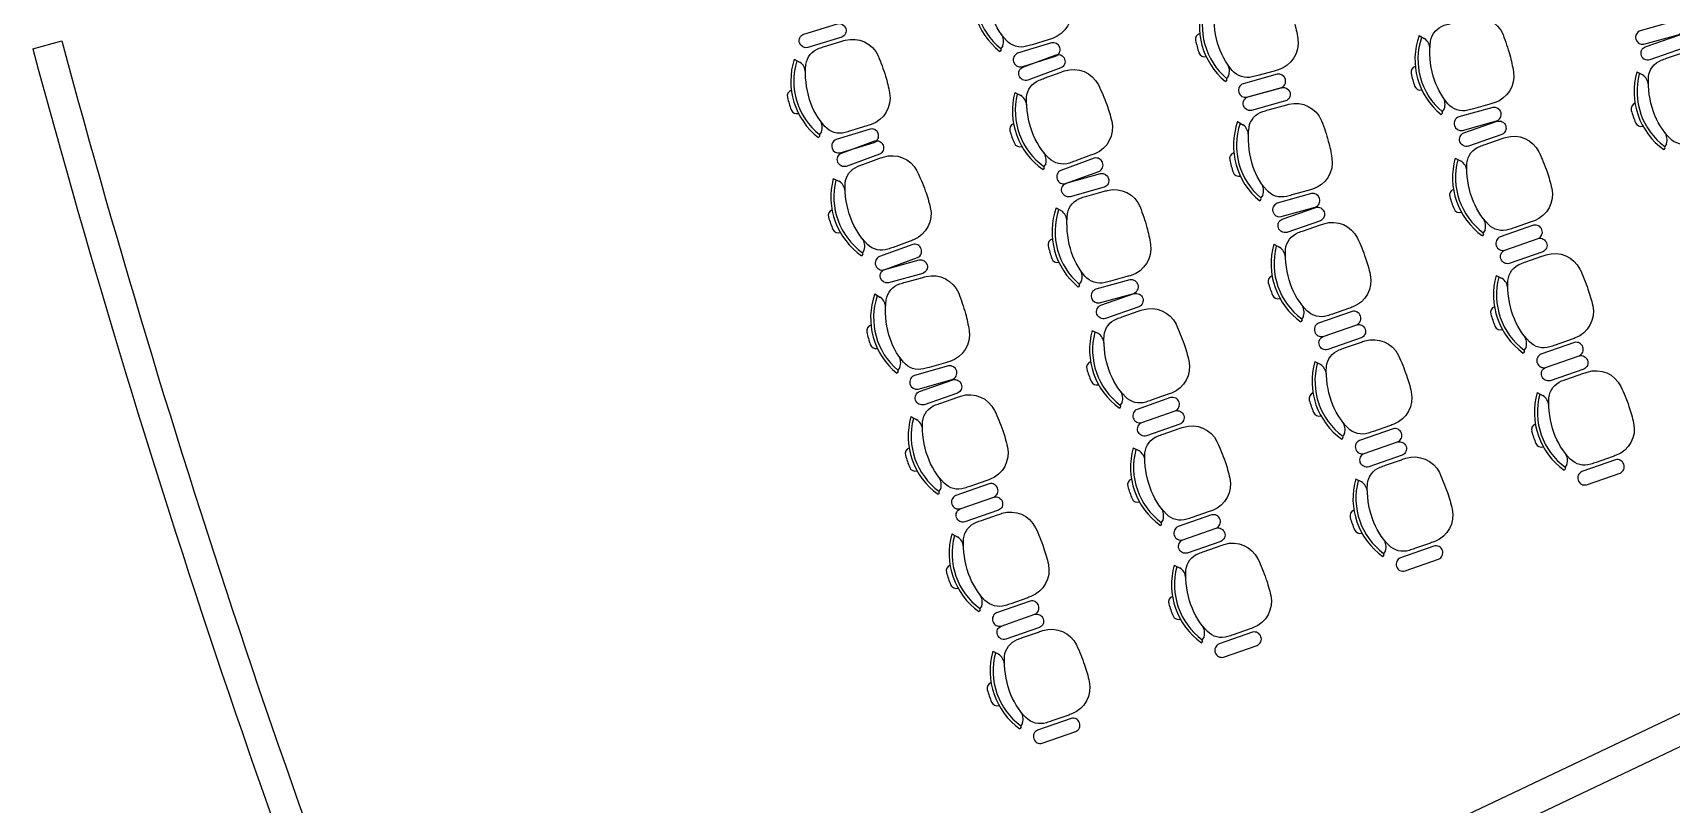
# Model space of a CAD drawing. Header units: inches. Extents: x -18604 to 2753, y -9056 to 3482.
# Drawn here: x -10231 to -9413, y -1437 to -1052 of the extents above; entities that cross this region are included whole.
import ezdxf

# ---------------------------------------------------------------- set-up
doc = ezdxf.new("R2010")
doc.units = ezdxf.units.IN
doc.layers.add('MOVEIS', color=2, linetype='Continuous')
doc.layers.add('Parede', color=6, linetype='Continuous')

msp = doc.modelspace()

# ---------------------------------------------------------------- linework, layer by layer
at = {"layer": 'MOVEIS'}
for p, q in [((-9539.15, -1052.98, 63.44), (-9536.22, -1054.72, 63.44)), ((-9747.8, -1060.21, 63.44), (-9748.39, -1061.02, 63.44)), ((-9746.92, -1058.15, 63.44), (-9747.91, -1059.51, 63.44)), ((-9851.07, -1064.79, 63.44), (-9848.09, -1066.45, 63.44)), ((-9430.5, -1071.21, 63.44), (-9427.46, -1072.75, 63.44)), ((-9635.18, -1075.17, 63.44), (-9635.79, -1075.96, 63.44)), ((-9634.25, -1073.13, 63.44), (-9635.27, -1074.46, 63.44)), ((-9741.01, -1081.41, 63.44), (-9737.95, -1082.91, 63.44)), ((-9629.75, -1096, 63.44), (-9626.81, -1097.74, 63.44)), ((-9527.53, -1091.75, 63.44), (-9528.14, -1092.54, 63.44)), ((-9526.6, -1089.71, 63.44), (-9527.62, -1091.04, 63.44)), ((-9838.37, -1103.22, 63.44), (-9838.96, -1104.03, 63.44)), ((-9837.5, -1101.16, 63.44), (-9838.48, -1102.52, 63.44)), ((-9416.4, -1109.15, 63.44), (-9416.96, -1109.98, 63.44)), ((-9415.6, -1107.06, 63.44), (-9416.54, -1108.45, 63.44)), ((-9726.31, -1119.12, 63.44), (-9726.85, -1119.96, 63.44)), ((-9725.54, -1117.02, 63.44), (-9726.45, -1118.43, 63.44)), ((-9521.11, -1114.23, 63.44), (-9518.07, -1115.78, 63.44)), ((-9831.58, -1124.42, 63.44), (-9828.52, -1125.92, 63.44)), ((-9618.12, -1134.77, 63.44), (-9618.73, -1135.56, 63.44)), ((-9617.19, -1132.73, 63.44), (-9618.21, -1134.06, 63.44)), ((-9720.33, -1139.01, 63.44), (-9717.4, -1140.75, 63.44)), ((-9507.01, -1152.17, 63.44), (-9507.57, -1153.01, 63.44)), ((-9506.21, -1150.08, 63.44), (-9507.14, -1151.48, 63.44)), ((-9816.11, -1160.03, 63.44), (-9817.03, -1161.44, 63.44)), ((-9611.7, -1157.25, 63.44), (-9608.66, -1158.8, 63.44)), ((-9816.88, -1162.13, 63.44), (-9817.43, -1162.97, 63.44)), ((-9708.7, -1177.78, 63.44), (-9709.31, -1178.58, 63.44)), ((-9707.77, -1175.75, 63.44), (-9708.79, -1177.08, 63.44)), ((-9500.66, -1172.77, 63.44), (-9497.63, -1174.31, 63.44)), ((-9810.9, -1182.02, 63.44), (-9807.97, -1183.76, 63.44)), ((-9596.8, -1193.11, 63.44), (-9597.74, -1194.5, 63.44)), ((-9702.28, -1200.27, 63.44), (-9699.24, -1201.82, 63.44)), ((-9597.6, -1195.19, 63.44), (-9598.16, -1196.03, 63.44)), ((-9485.77, -1208.62, 63.44), (-9486.7, -1210.01, 63.44)), ((-9591.26, -1215.79, 63.44), (-9588.22, -1217.33, 63.44)), ((-9486.56, -1210.71, 63.44), (-9487.12, -1211.54, 63.44)), ((-9799.27, -1220.79, 63.44), (-9799.89, -1221.59, 63.44)), ((-9798.34, -1218.76, 63.44), (-9799.37, -1220.09, 63.44)), ((-9480.22, -1231.3, 63.44), (-9477.18, -1232.85, 63.44)), ((-9688.18, -1238.21, 63.44), (-9688.74, -1239.04, 63.44)), ((-9687.38, -1236.12, 63.44), (-9688.32, -1237.51, 63.44)), ((-9792.85, -1243.28, 63.44), (-9789.82, -1244.83, 63.44)), ((-9681.84, -1258.8, 63.44), (-9678.8, -1260.35, 63.44)), ((-9577.16, -1253.73, 63.44), (-9577.72, -1254.56, 63.44)), ((-9576.36, -1251.64, 63.44), (-9577.29, -1253.03, 63.44)), ((-9465.32, -1267.15, 63.44), (-9466.26, -1268.54, 63.44)), ((-9570.82, -1274.32, 63.44), (-9567.78, -1275.87, 63.44)), ((-9466.12, -1269.24, 63.44), (-9466.68, -1270.07, 63.44)), ((-9778.75, -1281.22, 63.44), (-9779.31, -1282.05, 63.44)), ((-9777.95, -1279.13, 63.44), (-9778.89, -1280.52, 63.44)), ((-9667.74, -1296.74, 63.44), (-9668.3, -1297.57, 63.44)), ((-9666.94, -1294.65, 63.44), (-9667.88, -1296.05, 63.44)), ((-9772.41, -1301.81, 63.44), (-9769.37, -1303.36, 63.44)), ((-9556.72, -1312.26, 63.44), (-9557.28, -1313.09, 63.44)), ((-9555.92, -1310.17, 63.44), (-9556.85, -1311.57, 63.44)), ((-9661.4, -1317.34, 63.44), (-9658.36, -1318.88, 63.44)), ((-9758.31, -1339.75, 63.44), (-9758.87, -1340.59, 63.44)), ((-9757.51, -1337.66, 63.44), (-9758.45, -1339.06, 63.44)), ((-9647.3, -1355.27, 63.44), (-9647.86, -1356.11, 63.44)), ((-9646.5, -1353.19, 63.44), (-9647.43, -1354.58, 63.44)), ((-9751.97, -1360.35, 63.44), (-9748.93, -1361.89, 63.44)), ((-9737.87, -1398.28, 63.44), (-9738.43, -1399.12, 63.44)), ((-9737.07, -1396.2, 63.44), (-9738.01, -1397.59, 63.44))]:
    msp.add_line(p, q, dxfattribs=at)
at = {"layer": 'MOVEIS', "elevation": 63.44}
for points in [[(-9724.3, -1055.16), (-9732.39, -1057.65, -0.007386), (-9735.09, -1058.44, -0.283766), (-9745.17, -1055.51, -0.109248), (-9752.85, -1041.99, -0.096656), (-9754.73, -1024.52, -0.283766), (-9748.05, -1016.41, -0.007386), (-9745.38, -1015.54), (-9737.3, -1013.05, -0.007546), (-9735.12, -1012.42, -0.371031), (-9718.61, -1020.22, -0.024121), (-9714.96, -1030.3, -0.029876), (-9712.91, -1038.71, -0.371031), (-9722.15, -1054.46, -0.007546)], [(-9611.55, -1070.77), (-9619.71, -1073.04, -0.007386), (-9622.42, -1073.75, -0.283766), (-9632.42, -1070.54, -0.109248), (-9639.72, -1056.82, -0.096656), (-9641.12, -1039.3, -0.283766), (-9634.22, -1031.38, -0.007386), (-9631.52, -1030.59), (-9623.37, -1028.32, -0.007546), (-9621.18, -1027.74, -0.371031), (-9604.89, -1036, -0.024121), (-9601.52, -1046.18, -0.029876), (-9599.7, -1054.64, -0.371031), (-9609.38, -1070.13, -0.007546)], [(-9503.9, -1087.35), (-9512.05, -1089.62, -0.007386), (-9514.77, -1090.33, -0.283766), (-9524.77, -1087.12, -0.109248), (-9532.07, -1073.39, -0.096656), (-9533.47, -1055.88, -0.283766), (-9526.57, -1047.96, -0.007386), (-9523.87, -1047.17), (-9515.72, -1044.9, -0.007546), (-9513.53, -1044.32, -0.371031), (-9497.24, -1052.58, -0.024121), (-9493.87, -1062.76, -0.029876), (-9492.05, -1071.22, -0.371031), (-9501.73, -1086.71, -0.007546)], [(-9409.82, -1052.66, 0.928571), (-9411.7, -1045.92), (-9428.75, -1050.67, 0.928571), (-9426.88, -1057.41)], [(-9829.45, -1047.17, -0.928571), (-9827.39, -1053.85), (-9844.3, -1059.07, -0.928571), (-9846.37, -1052.38)], [(-9814.88, -1098.17), (-9822.96, -1100.66, -0.007386), (-9825.66, -1101.45, -0.283766), (-9835.74, -1098.52, -0.109248), (-9843.43, -1085, -0.096656), (-9845.3, -1067.53, -0.283766), (-9838.62, -1059.42, -0.007386), (-9835.96, -1058.56), (-9827.87, -1056.06, -0.007546), (-9825.7, -1055.43, -0.371031), (-9809.18, -1063.23, -0.024121), (-9805.53, -1073.31, -0.029876), (-9803.48, -1081.72, -0.371031), (-9812.72, -1097.47, -0.007546)], [(-9409.55, -1052.8, -0.928571), (-9407.24, -1059.41), (-9423.95, -1065.25, -0.928571), (-9426.26, -1058.64)], [(-9720.6, -1063.4, 0.928571), (-9722.67, -1056.71), (-9739.58, -1061.93, 0.928571), (-9737.52, -1068.62)], [(-9720.35, -1062.67, -0.928571), (-9717.94, -1069.25), (-9734.55, -1075.34, -0.928571), (-9736.96, -1068.77)], [(-9393.11, -1103.24), (-9401.1, -1106.03, -0.007386), (-9403.76, -1106.91, -0.283766), (-9413.95, -1104.35, -0.109248), (-9422.12, -1091.13, -0.096656), (-9424.64, -1073.74, -0.283766), (-9418.26, -1065.39, -0.007386), (-9415.63, -1064.42), (-9407.64, -1061.63, -0.007546), (-9405.49, -1060.92, -0.371031), (-9388.7, -1068.11, -0.024121), (-9384.68, -1078.05, -0.029876), (-9382.32, -1086.38, -0.371031), (-9390.98, -1102.46, -0.007546)], [(-9703.11, -1112.84), (-9711.06, -1115.76, -0.007386), (-9713.7, -1116.69, -0.283766), (-9723.93, -1114.28, -0.109248), (-9732.31, -1101.19, -0.096656), (-9735.11, -1083.84, -0.283766), (-9728.86, -1075.39, -0.007386), (-9726.24, -1074.39), (-9718.3, -1071.47, -0.007546), (-9716.16, -1070.72, -0.371031), (-9699.26, -1077.65, -0.024121), (-9695.09, -1087.52, -0.029876), (-9692.59, -1095.81, -0.371031), (-9701, -1112.03, -0.007546)], [(-9608.08, -1079.11, 0.928571), (-9609.96, -1072.37), (-9627.01, -1077.11, 0.928571), (-9625.13, -1083.86)], [(-9607.65, -1078.98, -0.928571), (-9605.77, -1085.73), (-9622.82, -1090.47, -0.928571), (-9624.7, -1083.73)], [(-9594.49, -1130.37), (-9602.65, -1132.64, -0.007386), (-9605.36, -1133.35, -0.283766), (-9615.36, -1130.14, -0.109248), (-9622.67, -1116.42, -0.096656), (-9624.06, -1098.9, -0.283766), (-9617.16, -1090.98, -0.007386), (-9614.47, -1090.19), (-9606.31, -1087.92, -0.007546), (-9604.12, -1087.34, -0.371031), (-9587.83, -1095.6, -0.024121), (-9584.46, -1105.78, -0.029876), (-9582.64, -1114.24, -0.371031), (-9592.32, -1129.73, -0.007546)], [(-9500.43, -1095.69, 0.928571), (-9502.31, -1088.95), (-9519.36, -1093.69, 0.928571), (-9517.48, -1100.44)], [(-9500.15, -1095.83, -0.928571), (-9497.84, -1102.44), (-9514.55, -1108.27, -0.928571), (-9516.86, -1101.67)], [(-9811.17, -1106.41, 0.928571), (-9813.24, -1099.72), (-9830.15, -1104.94, 0.928571), (-9828.09, -1111.63)], [(-9483.71, -1146.26), (-9491.7, -1149.05, -0.007386), (-9494.37, -1149.94, -0.283766), (-9504.55, -1147.38, -0.109248), (-9512.73, -1134.15, -0.096656), (-9515.24, -1116.76, -0.283766), (-9508.87, -1108.41, -0.007386), (-9506.23, -1107.45), (-9498.24, -1104.66, -0.007546), (-9496.09, -1103.95, -0.371031), (-9479.31, -1111.14, -0.024121), (-9475.29, -1121.08, -0.029876), (-9472.93, -1129.41, -0.371031), (-9481.59, -1145.49, -0.007546)], [(-9810.92, -1105.68, -0.928571), (-9808.51, -1112.26), (-9825.12, -1118.36, -0.928571), (-9827.53, -1111.78)], [(-9793.68, -1155.85), (-9801.63, -1158.77, -0.007386), (-9804.28, -1159.7, -0.283766), (-9814.5, -1157.29, -0.109248), (-9822.88, -1144.2, -0.096656), (-9825.68, -1126.85, -0.283766), (-9819.43, -1118.41, -0.007386), (-9816.81, -1117.4), (-9808.87, -1114.48, -0.007546), (-9806.73, -1113.73, -0.371031), (-9789.83, -1120.66, -0.024121), (-9785.66, -1130.53, -0.029876), (-9783.16, -1138.82, -0.371031), (-9791.57, -1155.04, -0.007546)], [(-9698.98, -1120.88, 0.928571), (-9701.39, -1114.3), (-9718.01, -1120.4, 0.928571), (-9715.6, -1126.98)], [(-9698.23, -1122, -0.928571), (-9696.35, -1128.74), (-9713.41, -1133.49, -0.928571), (-9715.28, -1126.75)], [(-9685.08, -1173.39), (-9693.23, -1175.66, -0.007386), (-9695.94, -1176.37, -0.283766), (-9705.95, -1173.15, -0.109248), (-9713.25, -1159.43, -0.096656), (-9714.64, -1141.92, -0.283766), (-9707.74, -1134, -0.007386), (-9705.05, -1133.2), (-9696.89, -1130.93, -0.007546), (-9694.71, -1130.36, -0.371031), (-9678.42, -1138.62, -0.024121), (-9675.05, -1148.8, -0.029876), (-9673.23, -1157.26, -0.371031), (-9682.91, -1172.75, -0.007546)], [(-9591.02, -1138.71, 0.928571), (-9592.9, -1131.97), (-9609.95, -1136.72, 0.928571), (-9608.07, -1143.46)], [(-9590.75, -1138.85, -0.928571), (-9588.44, -1145.46), (-9605.15, -1151.3, -0.928571), (-9607.46, -1144.69)], [(-9574.31, -1189.28), (-9582.3, -1192.08, -0.007386), (-9584.96, -1192.96, -0.283766), (-9595.15, -1190.4, -0.109248), (-9603.32, -1177.17, -0.096656), (-9605.84, -1159.78, -0.283766), (-9599.46, -1151.44, -0.007386), (-9596.83, -1150.47), (-9588.84, -1147.68, -0.007546), (-9586.69, -1146.97, -0.371031), (-9569.9, -1154.16, -0.024121), (-9565.88, -1164.1, -0.029876), (-9563.52, -1172.43, -0.371031), (-9572.18, -1188.51, -0.007546)], [(-9479.71, -1154.36, 0.928571), (-9482.02, -1147.75), (-9498.73, -1153.59, 0.928571), (-9496.42, -1160.2)], [(-9789.55, -1163.89, 0.928571), (-9791.96, -1157.31), (-9808.58, -1163.41, 0.928571), (-9806.17, -1169.99)], [(-9479.71, -1154.36, -0.928571), (-9477.4, -1160.97), (-9494.11, -1166.81, -0.928571), (-9496.42, -1160.2)], [(-9788.8, -1165.01, -0.928571), (-9786.93, -1171.75), (-9803.98, -1176.5, -0.928571), (-9805.86, -1169.76)], [(-9463.27, -1204.8), (-9471.26, -1207.59, -0.007386), (-9473.92, -1208.47, -0.283766), (-9484.11, -1205.91, -0.109248), (-9492.28, -1192.69, -0.096656), (-9494.8, -1175.3, -0.283766), (-9488.43, -1166.95, -0.007386), (-9485.79, -1165.98), (-9477.8, -1163.19, -0.007546), (-9475.65, -1162.48, -0.371031), (-9458.86, -1169.67, -0.024121), (-9454.85, -1179.61, -0.029876), (-9452.48, -1187.94, -0.371031), (-9461.15, -1204.02, -0.007546)], [(-9775.65, -1216.4), (-9783.8, -1218.67, -0.007386), (-9786.52, -1219.38, -0.283766), (-9796.52, -1216.16, -0.109248), (-9803.82, -1202.44, -0.096656), (-9805.21, -1184.93, -0.283766), (-9798.31, -1177.01, -0.007386), (-9795.62, -1176.21), (-9787.47, -1173.94, -0.007546), (-9785.28, -1173.37, -0.371031), (-9768.99, -1181.63, -0.024121), (-9765.62, -1191.81, -0.029876), (-9763.8, -1200.27, -0.371031), (-9773.48, -1215.76, -0.007546)], [(-9681.6, -1181.73, 0.928571), (-9683.48, -1174.98), (-9700.53, -1179.73, 0.928571), (-9698.66, -1186.47)], [(-9681.33, -1181.87, -0.928571), (-9679.02, -1188.47), (-9695.73, -1194.31, -0.928571), (-9698.04, -1187.7)], [(-9664.89, -1232.3), (-9672.88, -1235.09, -0.007386), (-9675.54, -1235.98, -0.283766), (-9685.73, -1233.41, -0.109248), (-9693.9, -1220.19, -0.096656), (-9696.42, -1202.8, -0.283766), (-9690.04, -1194.45, -0.007386), (-9687.41, -1193.49), (-9679.42, -1190.7, -0.007546), (-9677.27, -1189.98, -0.371031), (-9660.48, -1197.17, -0.024121), (-9656.46, -1207.11, -0.029876), (-9654.1, -1215.44, -0.371031), (-9662.76, -1231.52, -0.007546)], [(-9570.3, -1197.38, 0.928571), (-9572.61, -1190.78), (-9589.32, -1196.61, 0.928571), (-9587.01, -1203.22)], [(-9570.3, -1197.38, -0.928571), (-9568, -1203.99), (-9584.71, -1209.83, -0.928571), (-9587.01, -1203.22)], [(-9553.86, -1247.82), (-9561.85, -1250.61, -0.007386), (-9564.52, -1251.49, -0.283766), (-9574.7, -1248.93, -0.109248), (-9582.88, -1235.71, -0.096656), (-9585.4, -1218.32, -0.283766), (-9579.02, -1209.97, -0.007386), (-9576.38, -1209), (-9568.39, -1206.21, -0.007546), (-9566.25, -1205.5, -0.371031), (-9549.46, -1212.69, -0.024121), (-9545.44, -1222.63, -0.029876), (-9543.08, -1230.96, -0.371031), (-9551.74, -1247.04, -0.007546)], [(-9459.27, -1212.9, 0.928571), (-9461.58, -1206.29), (-9478.29, -1212.12, 0.928571), (-9475.98, -1218.73)], [(-9772.18, -1224.74, 0.928571), (-9774.05, -1217.99), (-9791.11, -1222.74, 0.928571), (-9789.23, -1229.48)], [(-9459.27, -1212.9, -0.928571), (-9456.96, -1219.5), (-9473.67, -1225.34, -0.928571), (-9475.98, -1218.73)], [(-9771.9, -1224.88, -0.928571), (-9769.59, -1231.48), (-9786.3, -1237.32, -0.928571), (-9788.61, -1230.71)], [(-9442.83, -1263.33), (-9450.82, -1266.12, -0.007386), (-9453.48, -1267.01, -0.283766), (-9463.67, -1264.44, -0.109248), (-9471.84, -1251.22, -0.096656), (-9474.36, -1233.83, -0.283766), (-9467.98, -1225.48, -0.007386), (-9465.35, -1224.52), (-9457.36, -1221.73, -0.007546), (-9455.21, -1221.01, -0.371031), (-9438.42, -1228.2, -0.024121), (-9434.4, -1238.14, -0.029876), (-9432.04, -1246.47, -0.371031), (-9440.7, -1262.55, -0.007546)], [(-9755.46, -1275.31), (-9763.45, -1278.1, -0.007386), (-9766.11, -1278.99, -0.283766), (-9776.3, -1276.42, -0.109248), (-9784.47, -1263.2, -0.096656), (-9786.99, -1245.81, -0.283766), (-9780.61, -1237.46, -0.007386), (-9777.98, -1236.5), (-9769.99, -1233.71, -0.007546), (-9767.84, -1232.99, -0.371031), (-9751.05, -1240.18, -0.024121), (-9747.03, -1250.12, -0.029876), (-9744.67, -1258.45, -0.371031), (-9753.33, -1274.53, -0.007546)], [(-9660.89, -1240.4, 0.928571), (-9663.19, -1233.79), (-9679.9, -1239.63, 0.928571), (-9677.6, -1246.24)], [(-9660.89, -1240.4, -0.928571), (-9658.58, -1247.01), (-9675.29, -1252.84, -0.928571), (-9677.6, -1246.24)], [(-9644.45, -1290.83), (-9652.44, -1293.62, -0.007386), (-9655.1, -1294.51, -0.283766), (-9665.29, -1291.95, -0.109248), (-9673.46, -1278.72, -0.096656), (-9675.98, -1261.33, -0.283766), (-9669.6, -1252.98, -0.007386), (-9666.97, -1252.02), (-9658.98, -1249.23, -0.007546), (-9656.83, -1248.52, -0.371031), (-9640.04, -1255.71, -0.024121), (-9636.02, -1265.65, -0.029876), (-9633.66, -1273.98, -0.371031), (-9642.32, -1290.05, -0.007546)], [(-9549.86, -1255.92, 0.928571), (-9552.17, -1249.31), (-9568.88, -1255.14, 0.928571), (-9566.57, -1261.75)], [(-9549.86, -1255.92, -0.928571), (-9547.55, -1262.53), (-9564.26, -1268.36, -0.928571), (-9566.57, -1261.75)], [(-9533.42, -1306.35), (-9541.41, -1309.14, -0.007386), (-9544.08, -1310.03, -0.283766), (-9554.26, -1307.46, -0.109248), (-9562.44, -1294.24, -0.096656), (-9564.95, -1276.85, -0.283766), (-9558.58, -1268.5, -0.007386), (-9555.94, -1267.54), (-9547.95, -1264.75, -0.007546), (-9545.8, -1264.03, -0.371031), (-9529.02, -1271.22, -0.024121), (-9525, -1281.16, -0.029876), (-9522.64, -1289.49, -0.371031), (-9531.3, -1305.57, -0.007546)], [(-9438.83, -1271.43, 0.928571), (-9441.13, -1264.82), (-9457.84, -1270.66, 0.928571), (-9455.54, -1277.27)], [(-9751.46, -1283.41, 0.928571), (-9753.77, -1276.8), (-9770.48, -1282.64, 0.928571), (-9768.17, -1289.25)], [(-9751.46, -1283.41, -0.928571), (-9749.15, -1290.02), (-9765.86, -1295.85, -0.928571), (-9768.17, -1289.25)], [(-9735.02, -1333.84), (-9743.01, -1336.63, -0.007386), (-9745.67, -1337.52, -0.283766), (-9755.86, -1334.96, -0.109248), (-9764.03, -1321.73, -0.096656), (-9766.55, -1304.34, -0.283766), (-9760.17, -1295.99, -0.007386), (-9757.54, -1295.03), (-9749.55, -1292.24, -0.007546), (-9747.4, -1291.53, -0.371031), (-9730.61, -1298.72, -0.024121), (-9726.59, -1308.66, -0.029876), (-9724.23, -1316.99, -0.371031), (-9732.89, -1333.06, -0.007546)], [(-9640.44, -1298.93, 0.928571), (-9642.75, -1292.32), (-9659.46, -1298.16, 0.928571), (-9657.15, -1304.77)], [(-9640.44, -1298.93, -0.928571), (-9638.14, -1305.54), (-9654.85, -1311.38, -0.928571), (-9657.15, -1304.77)], [(-9624, -1349.37), (-9631.99, -1352.16, -0.007386), (-9634.66, -1353.04, -0.283766), (-9644.84, -1350.48, -0.109248), (-9653.02, -1337.26, -0.096656), (-9655.54, -1319.87, -0.283766), (-9649.16, -1311.52, -0.007386), (-9646.52, -1310.55), (-9638.53, -1307.76, -0.007546), (-9636.39, -1307.05, -0.371031), (-9619.6, -1314.24, -0.024121), (-9615.58, -1324.18, -0.029876), (-9613.22, -1332.51, -0.371031), (-9621.88, -1348.59, -0.007546)], [(-9529.42, -1314.45, 0.928571), (-9531.73, -1307.84), (-9548.44, -1313.68, 0.928571), (-9546.13, -1320.29)], [(-9731.02, -1341.94, 0.928571), (-9733.32, -1335.33), (-9750.03, -1341.17, 0.928571), (-9747.73, -1347.78)], [(-9731.02, -1341.94, -0.928571), (-9728.71, -1348.55), (-9745.42, -1354.39, -0.928571), (-9747.73, -1347.78)], [(-9714.58, -1392.38), (-9722.57, -1395.17, -0.007386), (-9725.23, -1396.05, -0.283766), (-9735.42, -1393.49, -0.109248), (-9743.59, -1380.27, -0.096656), (-9746.11, -1362.88, -0.283766), (-9739.73, -1354.53, -0.007386), (-9737.1, -1353.56), (-9729.11, -1350.77, -0.007546), (-9726.96, -1350.06, -0.371031), (-9710.17, -1357.25, -0.024121), (-9706.15, -1367.19, -0.029876), (-9703.79, -1375.52, -0.371031), (-9712.45, -1391.6, -0.007546)], [(-9620, -1357.47, 0.928571), (-9622.31, -1350.86), (-9639.02, -1356.69, 0.928571), (-9636.71, -1363.3)], [(-9710.57, -1400.48, 0.928571), (-9712.88, -1393.87), (-9729.59, -1399.7, 0.928571), (-9727.28, -1406.31)]]:
    msp.add_lwpolyline(points, format="xyb", close=True, dxfattribs=at)
at = {"layer": 'MOVEIS'}
for centre, radius, start, end in [((-9726.56, -1032.79, 63.44), 35.68, 162.01679, 232.27663), ((-9726.47, -1032.77, 63.44), 34.28, 163.0041, 231.28932), ((-9613.18, -1048.35, 63.44), 35.68, 160.42613, 230.68598), ((-9613.09, -1048.33, 63.44), 34.28, 161.41345, 229.69866), ((-9753.21, -1056.05, 63.44), 6.63, 341.48722, 32.88634), ((-9647.83, -1054.85, 63.44), 3, 106.48719, 191.97273), ((-9505.53, -1064.93, 63.44), 35.68, 160.42613, 230.68598), ((-9505.44, -1064.91, 63.44), 34.28, 161.41345, 229.69866), ((-9540.43, -1059.92, 63.44), 6.69, 1.49083, 52.63611), ((-9748.2, -1059.91, 63.44), 0.5, 324.01661, 53.10711), ((-9576.87, -1038.24, 63.44), 75.88, 193.12256, 197.98955), ((-9646.2, -1060.69, 63.44), 3, 199.13938, 284.62491), ((-9817.13, -1075.81, 63.44), 35.68, 162.01679, 232.27663), ((-9817.04, -1075.78, 63.44), 34.28, 163.0041, 231.28932), ((-9852.15, -1071.76, 63.44), 6.69, 3.08149, 54.22677), ((-9640.47, -1070.86, 63.44), 6.63, 339.89656, 31.29569), ((-9540.18, -1071.43, 63.44), 3, 106.48719, 191.97273), ((-9396.18, -1080.97, 63.44), 35.68, 164.12111, 234.38096), ((-9635.57, -1074.86, 63.44), 0.5, 322.42595, 51.51646), ((-9469.22, -1054.82, 63.44), 75.88, 193.12256, 197.98955), ((-9538.55, -1077.27, 63.44), 3, 199.13938, 284.62491), ((-9396.09, -1080.94, 63.44), 34.28, 165.10842, 233.39364), ((-9431.33, -1078.22, 63.44), 6.69, 5.18581, 56.33109), ((-9851.58, -1083.26, 63.44), 3, 108.07785, 193.56339), ((-9781.11, -1064.69, 63.44), 75.88, 194.71322, 199.58021), ((-9706.53, -1090.63, 63.44), 35.68, 165.02907, 235.28892), ((-9706.45, -1090.59, 63.44), 34.28, 166.01639, 234.3016), ((-9741.72, -1088.43, 63.44), 6.69, 6.09377, 57.23905), ((-9532.82, -1087.44, 63.44), 6.63, 339.89656, 31.29569), ((-9430.34, -1089.69, 63.44), 3, 110.18217, 195.66771), ((-9849.79, -1089.06, 63.44), 3, 200.73003, 286.21557), ((-9843.78, -1099.06, 63.44), 6.63, 341.48722, 32.88634), ((-9596.12, -1107.95, 63.44), 35.68, 160.42613, 230.68598), ((-9527.92, -1091.44, 63.44), 0.5, 322.42595, 51.51646), ((-9360.59, -1068.54, 63.44), 75.88, 196.81754, 201.68453), ((-9838.78, -1102.92, 63.44), 0.5, 324.01661, 53.10711), ((-9740.55, -1099.88, 63.44), 3, 111.09013, 196.57567), ((-9671.15, -1077.64, 63.44), 75.88, 197.7255, 202.59249), ((-9596.03, -1107.93, 63.44), 34.28, 161.41345, 229.69866), ((-9631.02, -1102.94, 63.44), 6.69, 1.49083, 52.63611), ((-9428.34, -1095.41, 63.44), 3, 202.83435, 288.31989), ((-9421.96, -1105.19, 63.44), 6.63, 343.59154, 34.99067), ((-9738.46, -1105.58, 63.44), 3, 203.74231, 289.22785), ((-9731.93, -1115.25, 63.44), 6.63, 344.4995, 35.89863), ((-9630.77, -1114.45, 63.44), 3, 106.48719, 191.97273), ((-9416.82, -1108.87, 63.44), 0.5, 326.12093, 55.21144), ((-9726.73, -1118.85, 63.44), 0.5, 327.02889, 56.1194), ((-9559.81, -1097.85, 63.44), 75.88, 193.12256, 197.98955), ((-9486.78, -1124, 63.44), 35.68, 164.12111, 234.38096), ((-9486.7, -1123.97, 63.44), 34.28, 165.10842, 233.39364), ((-9521.93, -1121.24, 63.44), 6.69, 5.18581, 56.33109), ((-9797.11, -1133.64, 63.44), 35.68, 165.02907, 235.28892), ((-9797.02, -1133.6, 63.44), 34.28, 166.01639, 234.3016), ((-9832.3, -1131.44, 63.44), 6.69, 6.09377, 57.23905), ((-9629.15, -1120.3, 63.44), 3, 199.13938, 284.62491), ((-9623.41, -1130.46, 63.44), 6.63, 339.89656, 31.29569), ((-9618.52, -1134.46, 63.44), 0.5, 322.42595, 51.51646), ((-9520.94, -1132.71, 63.44), 3, 110.18217, 195.66771), ((-9451.2, -1111.57, 63.44), 75.88, 196.81754, 201.68453), ((-9831.12, -1142.89, 63.44), 3, 111.09013, 196.57567), ((-9761.72, -1120.65, 63.44), 75.88, 197.7255, 202.59249), ((-9686.71, -1150.97, 63.44), 35.68, 160.42613, 230.68598), ((-9686.62, -1150.94, 63.44), 34.28, 161.41345, 229.69866), ((-9721.61, -1145.95, 63.44), 6.69, 1.49083, 52.63611), ((-9518.94, -1138.44, 63.44), 3, 202.83435, 288.31989), ((-9512.56, -1148.21, 63.44), 6.63, 343.59154, 34.99067), ((-9829.03, -1148.59, 63.44), 3, 203.74231, 289.22785), ((-9507.42, -1151.89, 63.44), 0.5, 326.12093, 55.21144), ((-9822.5, -1158.26, 63.44), 6.63, 344.4995, 35.89863), ((-9817.3, -1161.86, 63.44), 0.5, 327.02889, 56.1194), ((-9721.36, -1157.46, 63.44), 3, 106.48719, 191.97273), ((-9650.4, -1140.86, 63.44), 75.88, 193.12256, 197.98955), ((-9577.38, -1167.02, 63.44), 35.68, 164.12111, 234.38096), ((-9577.29, -1166.99, 63.44), 34.28, 165.10842, 233.39364), ((-9612.53, -1164.26, 63.44), 6.69, 5.18581, 56.33109), ((-9719.73, -1163.31, 63.44), 3, 199.13938, 284.62491), ((-9709.1, -1177.48, 63.44), 0.5, 322.42595, 51.51646), ((-9713.99, -1173.47, 63.44), 6.63, 339.89656, 31.29569), ((-9611.54, -1175.73, 63.44), 3, 110.18217, 195.66771), ((-9541.79, -1154.59, 63.44), 75.88, 196.81754, 201.68453), ((-9466.34, -1182.53, 63.44), 35.68, 164.12111, 234.38096), ((-9466.25, -1182.5, 63.44), 34.28, 165.10842, 233.39364), ((-9501.49, -1179.78, 63.44), 6.69, 5.18581, 56.33109), ((-9777.28, -1193.98, 63.44), 35.68, 160.42613, 230.68598), ((-9777.19, -1193.95, 63.44), 34.28, 161.41345, 229.69866), ((-9812.18, -1188.96, 63.44), 6.69, 1.49083, 52.63611), ((-9609.53, -1181.46, 63.44), 3, 202.83435, 288.31989), ((-9603.16, -1191.23, 63.44), 6.63, 343.59154, 34.99067), ((-9500.5, -1191.25, 63.44), 3, 110.18217, 195.66771), ((-9430.76, -1170.1, 63.44), 75.88, 196.81754, 201.68453), ((-9811.93, -1200.47, 63.44), 3, 106.48719, 191.97273), ((-9740.97, -1183.87, 63.44), 75.88, 193.12256, 197.98955), ((-9667.96, -1210.03, 63.44), 35.68, 164.12111, 234.38096), ((-9667.87, -1210, 63.44), 34.28, 165.10842, 233.39364), ((-9703.11, -1207.28, 63.44), 6.69, 5.18581, 56.33109), ((-9598.01, -1194.91, 63.44), 0.5, 326.12093, 55.21144), ((-9498.5, -1196.97, 63.44), 3, 202.83435, 288.31989), ((-9810.3, -1206.32, 63.44), 3, 199.13938, 284.62491), ((-9492.12, -1206.75, 63.44), 6.63, 343.59154, 34.99067), ((-9486.98, -1210.43, 63.44), 0.5, 326.12093, 55.21144), ((-9804.57, -1216.48, 63.44), 6.63, 339.89656, 31.29569), ((-9702.12, -1218.75, 63.44), 3, 110.18217, 195.66771), ((-9556.93, -1225.55, 63.44), 35.68, 164.12111, 234.38096), ((-9556.85, -1225.52, 63.44), 34.28, 165.10842, 233.39364), ((-9592.09, -1222.8, 63.44), 6.69, 5.18581, 56.33109), ((-9799.67, -1220.49, 63.44), 0.5, 322.42595, 51.51646), ((-9632.38, -1197.61, 63.44), 75.88, 196.81754, 201.68453), ((-9700.12, -1224.48, 63.44), 3, 202.83435, 288.31989), ((-9693.74, -1234.25, 63.44), 6.63, 343.59154, 34.99067), ((-9591.09, -1234.27, 63.44), 3, 110.18217, 195.66771), ((-9521.35, -1213.12, 63.44), 75.88, 196.81754, 201.68453), ((-9445.9, -1241.06, 63.44), 35.68, 164.12111, 234.38096), ((-9445.81, -1241.03, 63.44), 34.28, 165.10842, 233.39364), ((-9481.05, -1238.31, 63.44), 6.69, 5.18581, 56.33109), ((-9688.6, -1237.93, 63.44), 0.5, 326.12093, 55.21144), ((-9589.09, -1240, 63.44), 3, 202.83435, 288.31989), ((-9758.53, -1253.04, 63.44), 35.68, 164.12111, 234.38096), ((-9758.44, -1253.01, 63.44), 34.28, 165.10842, 233.39364), ((-9793.68, -1250.29, 63.44), 6.69, 5.18581, 56.33109), ((-9582.72, -1249.77, 63.44), 6.63, 343.59154, 34.99067), ((-9480.06, -1249.78, 63.44), 3, 110.18217, 195.66771), ((-9410.32, -1228.64, 63.44), 75.88, 196.81754, 201.68453), ((-9792.69, -1261.76, 63.44), 3, 110.18217, 195.66771), ((-9647.52, -1268.57, 63.44), 35.68, 164.12111, 234.38096), ((-9577.57, -1253.45, 63.44), 0.5, 326.12093, 55.21144), ((-9478.06, -1255.51, 63.44), 3, 202.83435, 288.31989), ((-9722.95, -1240.62, 63.44), 75.88, 196.81754, 201.68453), ((-9647.43, -1268.54, 63.44), 34.28, 165.10842, 233.39364), ((-9682.67, -1265.81, 63.44), 6.69, 5.18581, 56.33109), ((-9471.68, -1265.28, 63.44), 6.63, 343.59154, 34.99067), ((-9790.69, -1267.49, 63.44), 3, 202.83435, 288.31989), ((-9784.31, -1277.26, 63.44), 6.63, 343.59154, 34.99067), ((-9681.68, -1277.28, 63.44), 3, 110.18217, 195.66771), ((-9536.49, -1284.08, 63.44), 35.68, 164.12111, 234.38096), ((-9536.41, -1284.05, 63.44), 34.28, 165.10842, 233.39364), ((-9571.64, -1281.33, 63.44), 6.69, 5.18581, 56.33109), ((-9466.54, -1268.96, 63.44), 0.5, 326.12093, 55.21144), ((-9779.17, -1280.94, 63.44), 0.5, 326.12093, 55.21144), ((-9611.93, -1256.14, 63.44), 75.88, 196.81754, 201.68453), ((-9679.67, -1283.01, 63.44), 3, 202.83435, 288.31989), ((-9673.3, -1292.78, 63.44), 6.63, 343.59154, 34.99067), ((-9570.65, -1292.8, 63.44), 3, 110.18217, 195.66771), ((-9668.15, -1296.46, 63.44), 0.5, 326.12093, 55.21144), ((-9500.91, -1271.66, 63.44), 75.88, 196.81754, 201.68453), ((-9568.65, -1298.53, 63.44), 3, 202.83435, 288.31989), ((-9738.09, -1311.58, 63.44), 35.68, 164.12111, 234.38096), ((-9738, -1311.55, 63.44), 34.28, 165.10842, 233.39364), ((-9773.24, -1308.82, 63.44), 6.69, 5.18581, 56.33109), ((-9562.27, -1308.3, 63.44), 6.63, 343.59154, 34.99067), ((-9557.13, -1311.98, 63.44), 0.5, 326.12093, 55.21144), ((-9772.25, -1320.29, 63.44), 3, 110.18217, 195.66771), ((-9702.5, -1299.15, 63.44), 75.88, 196.81754, 201.68453), ((-9627.07, -1327.1, 63.44), 35.68, 164.12111, 234.38096), ((-9626.99, -1327.07, 63.44), 34.28, 165.10842, 233.39364), ((-9662.23, -1324.35, 63.44), 6.69, 5.18581, 56.33109), ((-9770.25, -1326.02, 63.44), 3, 202.83435, 288.31989), ((-9763.87, -1335.79, 63.44), 6.63, 343.59154, 34.99067), ((-9661.23, -1335.82, 63.44), 3, 110.18217, 195.66771), ((-9758.73, -1339.47, 63.44), 0.5, 326.12093, 55.21144), ((-9591.49, -1314.67, 63.44), 75.88, 196.81754, 201.68453), ((-9659.23, -1341.54, 63.44), 3, 202.83435, 288.31989), ((-9652.86, -1351.32, 63.44), 6.63, 343.59154, 34.99067), ((-9647.71, -1355, 63.44), 0.5, 326.12093, 55.21144), ((-9717.65, -1370.11, 63.44), 35.68, 164.12111, 234.38096), ((-9717.56, -1370.08, 63.44), 34.28, 165.10842, 233.39364), ((-9752.8, -1367.36, 63.44), 6.69, 5.18581, 56.33109), ((-9751.8, -1378.83, 63.44), 3, 110.18217, 195.66771), ((-9682.06, -1357.68, 63.44), 75.88, 196.81754, 201.68453), ((-9749.8, -1384.55, 63.44), 3, 202.83435, 288.31989), ((-9743.43, -1394.33, 63.44), 6.63, 343.59154, 34.99067), ((-9738.28, -1398.01, 63.44), 0.5, 326.12093, 55.21144)]:
    msp.add_arc(centre, radius, start, end, dxfattribs=at)
at = {"layer": 'Parede'}
for p, q in [((-10231.22, -1059.73, 63.44), (-10216.76, -1055.73, 63.44)), ((-10007.32, -1675.56, 63.44), (-8744.2, -1075.73, 63.44)), ((-10015.18, -1695.9, 63.44), (-9171.14, -1295.08, 63.44))]:
    msp.add_line(p, q, dxfattribs=at)
for radius, start, end in [(5248.68, 195.08773, 202.42683), (5233.68, 195.08661, 202.25384)]:
    msp.add_arc((-5163.47, 306.49, 63.44), radius, start, end, dxfattribs=at)

doc.saveas('drawing.dxf')
